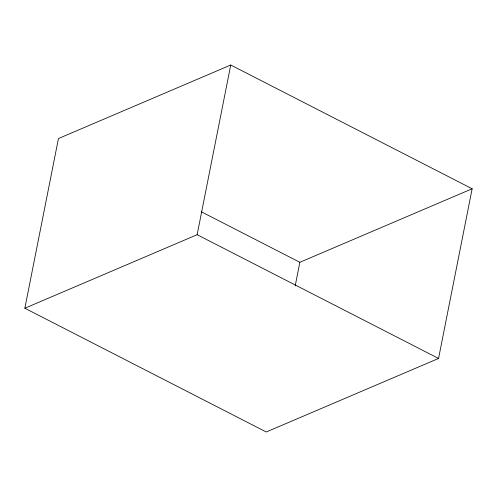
<?xml version="1.0" encoding="UTF-8"?>
<svg xmlns="http://www.w3.org/2000/svg" width="497" height="497" viewBox="0 0 497 497"><rect width="100%" height="100%" fill="white"/><g stroke="black" fill="none" stroke-linecap="round" stroke-linejoin="round"><path stroke-width="0.75" d="M24.85 308.233L58.447 138.545L230.738 65.014L472.15 188.767L438.553 358.455L266.262 431.986L24.85 308.233L197.141 234.702L438.553 358.455M197.141 234.702L230.738 65.014M295.187 285.887L299.859 262.298L472.15 188.767M201.223 211.734L299.859 262.298"/></g></svg>
